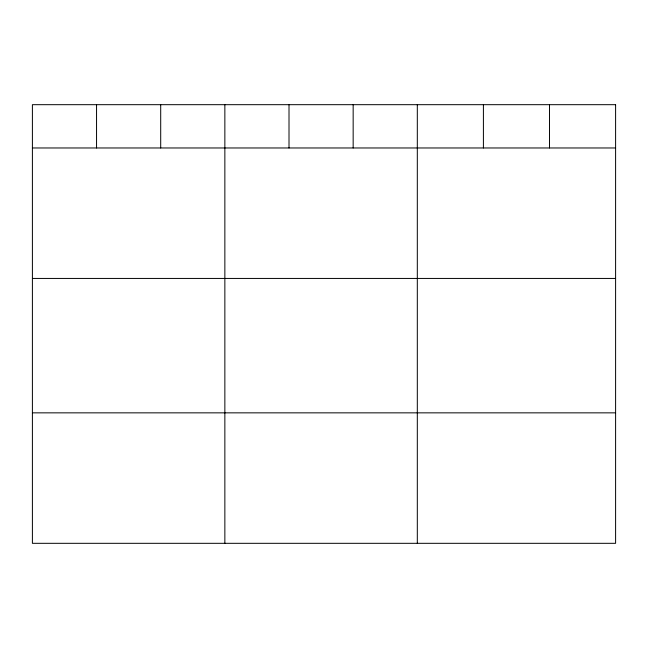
<?xml version="1.0" encoding="UTF-8"?>
<svg xmlns="http://www.w3.org/2000/svg" width="648" height="648" viewBox="0 0 648 648"><rect width="100%" height="100%" fill="white"/><g stroke="black" fill="none" stroke-linecap="round" stroke-linejoin="round"><path stroke-width="0.97" d="M32.4 147.971L615.6 147.971M32.4 278.438L615.6 278.438M32.4 412.849L615.6 412.849M549.504 104.684L549.504 147.971M483.408 104.684L483.408 147.971M417.312 104.684L417.312 543.316M353.16 104.684L353.16 147.971M289.008 104.684L289.008 147.971M224.856 104.684L224.856 543.316M160.704 104.684L160.704 147.971M96.552 104.684L96.552 147.971M615.6 104.684L32.4 104.684L32.4 543.316L615.6 543.316L615.6 104.684"/></g></svg>
